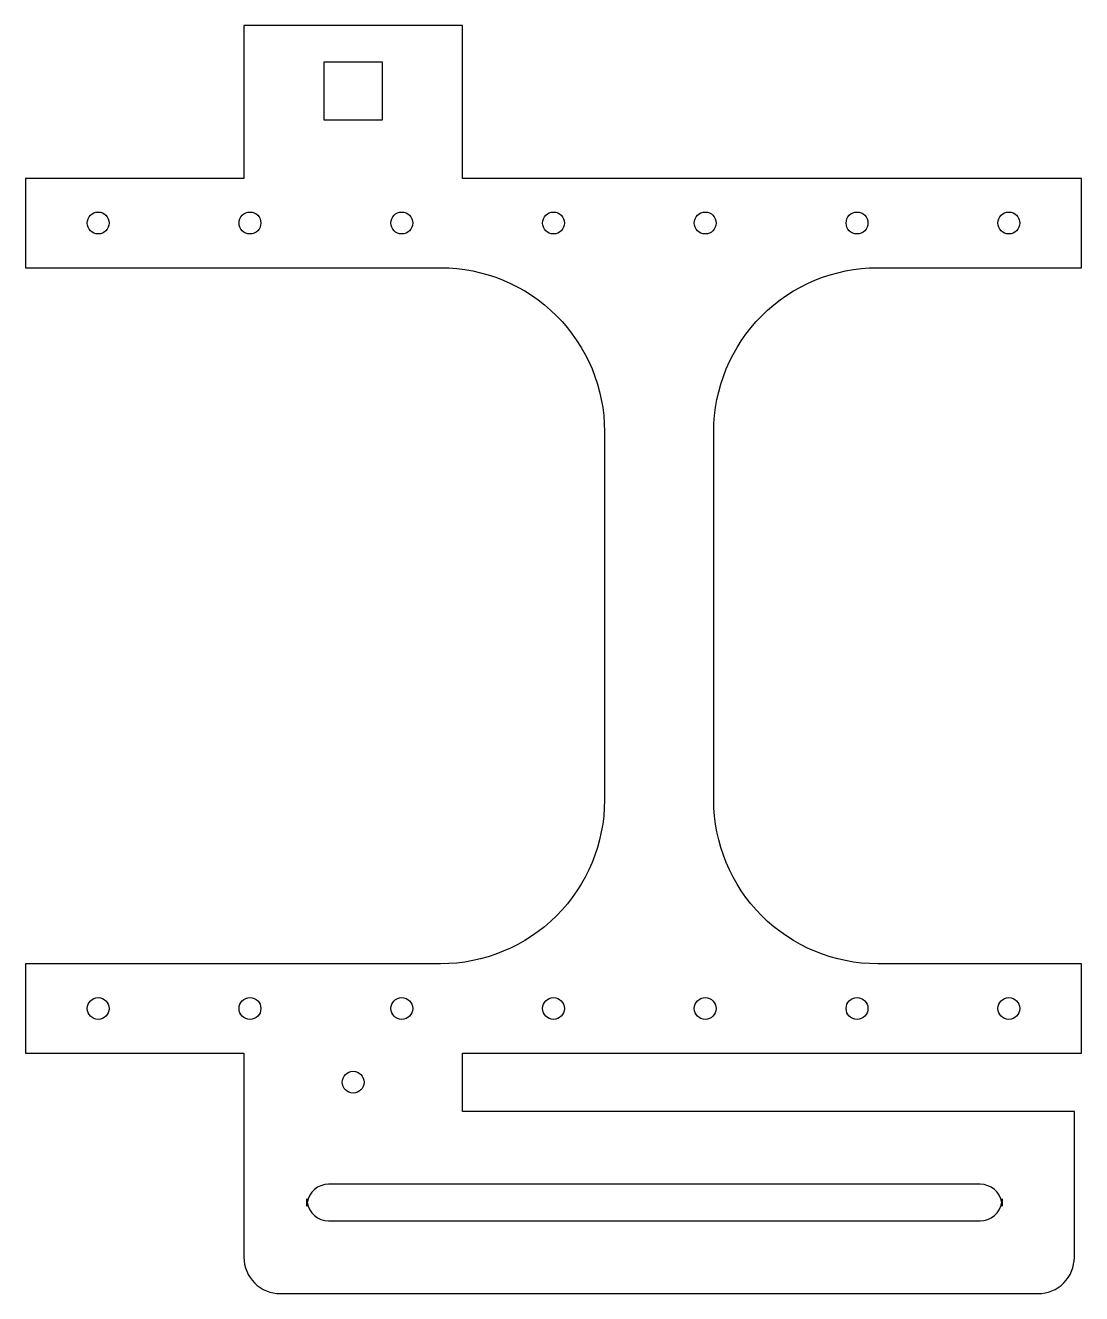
# Model space of a CAD drawing. Header units: millimetres. Extents: x -30 to 115, y -153 to 21.
import ezdxf

# ---------------------------------------------------------------- set-up
doc = ezdxf.new("R2010")
doc.units = ezdxf.units.MM
doc.header["$MEASUREMENT"] = 0

msp = doc.modelspace()

# ---------------------------------------------------------------- linework, layer by layer
for points in [[(-30, -120), (0, -120), (0, -148, 0.414214), (5, -153), (109, -153, 0.414214), (114, -148), (114, -128), (30, -128), (30, -120), (115, -120), (115, -107.75), (87, -107.75, -0.414214), (64.5, -85.25), (64.5, -34.75, -0.414214), (87, -12.25), (115, -12.25), (115, 0), (30, 0), (30, 21), (0, 21), (0, 0), (-30, 0), (-30, -12.25), (27, -12.25, -0.414214), (49.5, -34.75), (49.5, -85.25, -0.414214), (27, -107.75), (-30, -107.75)], [(101.08, -143, 0.365977), (104.04, -140.5, 0.041886), (104.08, -140), (104.08, -141, 0.041886), (104.04, -140.5, 0.365977), (101.08, -138), (11.63, -138, 0.365977), (8.67, -140.5, 0.041886), (8.63, -141), (8.63, -140, 0.041886), (8.67, -140.5, 0.365977), (11.63, -143)]]:
    msp.add_lwpolyline(points, format="xyb", close=True)
msp.add_lwpolyline([(19, 8), (11, 8), (11, 16), (19, 16)], close=True)
for centre in [(-20, -6.12), (0.83, -6.12), (21.67, -6.12), (42.5, -6.12), (63.33, -6.12), (84.17, -6.12), (105, -6.12), (-20, -113.88), (0.83, -113.88), (21.67, -113.88), (42.5, -113.88), (63.33, -113.88), (84.17, -113.88), (105, -113.88), (15, -124)]:
    msp.add_circle(centre, 1.5)

doc.saveas('drawing.dxf')
